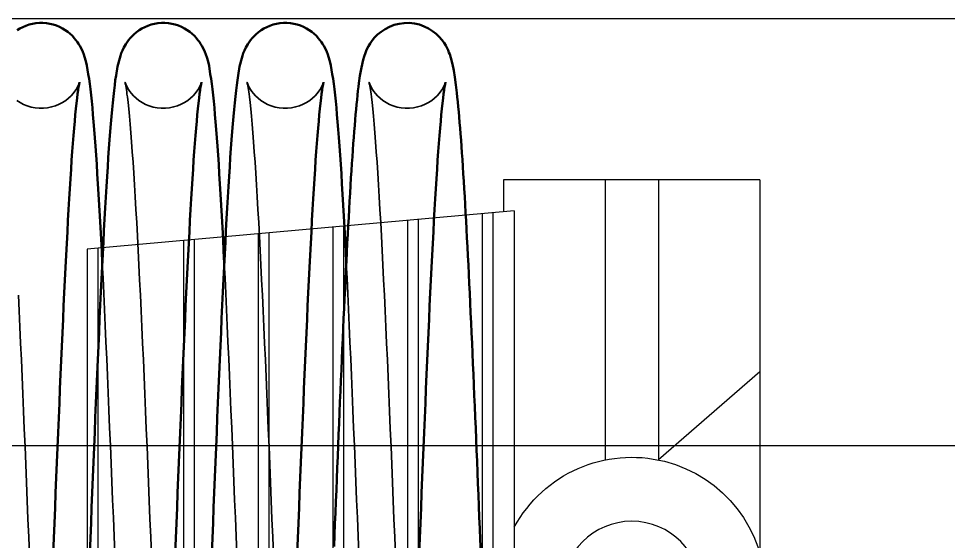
# Model space of a CAD drawing. Header units: millimetres. Extents: x 1448 to 104164, y -19509 to -89.
# Drawn here: x 24902.6 to 24989.7, y -3667 to -3618 of the extents above; entities that cross this region are included whole.
import ezdxf

# ---------------------------------------------------------------- set-up
doc = ezdxf.new("R2010")
doc.units = ezdxf.units.MM
doc.header["$LTSCALE"] = 60
doc.header["$MEASUREMENT"] = 0
doc.linetypes.add('CENTERX2', pattern=[101.6, 63.5, -12.7, 12.7, -12.7])
doc.layers.get('0').update_dxf_attribs({"linetype": 'CONTINUOUS'})
doc.layers.add('가려진 것(ISO)', color=7, linetype='CONTINUOUS', lineweight=35)
doc.layers.add('가시적인 것(ISO)', color=7, linetype='CONTINUOUS', lineweight=50)

# ---------------------------------------------------------------- blocks, each defined once
blk = doc.blocks.new('y')
at = {"color": 3}
for p, q in [((21501289.515, -50950085.349), (21501289.515, -50950120.349)), ((21501289.515, -50950085.349), (21501313.515, -50950085.349)), ((21501299.015, -50950085.349), (21501299.015, -50950111.602)), ((21501304.015, -50950085.349), (21501304.015, -50950111.602)), ((21501313.515, -50950085.349), (21501313.515, -50950088.349)), ((21501312.515, -50950088.26), (21501312.515, -50950159.439)), ((21501312.515, -50950088.26), (21501352.515, -50950091.849)), ((21501314.515, -50950088.439), (21501314.515, -50950159.26)), ((21501315.515, -50950088.529), (21501315.515, -50950159.17)), ((21501321.515, -50950089.067), (21501321.515, -50950158.631)), ((21501322.515, -50950089.157), (21501322.515, -50950158.542)), ((21501328.515, -50950089.696), (21501328.515, -50950158.003)), ((21501329.515, -50950089.785), (21501329.515, -50950157.913)), ((21501335.515, -50950090.324), (21501335.515, -50950157.375)), ((21501336.515, -50950090.413), (21501336.515, -50950157.285)), ((21501342.515, -50950090.952), (21501342.515, -50950156.747)), ((21501343.515, -50950091.042), (21501343.515, -50950156.657)), ((21501351.515, -50950091.76), (21501351.515, -50950155.939)), ((21501352.515, -50950091.849), (21501352.515, -50950155.849)), ((21501289.515, -50950103.349), (21501299.015, -50950111.602)), ((21501285.515, -50950120.849), (21501285.515, -50950126.849)), ((21501289.38, -50950120.849), (21501285.515, -50950120.849)), ((21501289.38, -50950126.849), (21501285.515, -50950126.849)), ((21501289.515, -50950127.349), (21501289.515, -50950162.349)), ((21501293.515, -50950133.454), (21501293.515, -50950141.349)), ((21501289.515, -50950144.349), (21501293.515, -50950141.349)), ((21501312.515, -50950159.439), (21501352.515, -50950155.849)), ((21501313.515, -50950159.349), (21501313.515, -50950162.349)), ((21501289.515, -50950162.349), (21501313.515, -50950162.349))]:
    blk.add_line(p, q, dxfattribs=at)
at = {"color": 1, "linetype": 'CENTERX2'}
blk.add_line((21501281.114, -50950123.849), (21501358.947, -50950123.849), dxfattribs=at)
at = {"color": 1}
for p, q in [((21501297.515, -50950144.349), (21501305.515, -50950144.349)), ((21501297.515, -50950144.349), (21501297.515, -50950160.849)), ((21501305.515, -50950144.349), (21501305.515, -50950160.849)), ((21501297.515, -50950145.349), (21501305.515, -50950145.349)), ((21501297.515, -50950145.849), (21501305.515, -50950145.849)), ((21501297.515, -50950146.849), (21501305.515, -50950146.849)), ((21501297.515, -50950147.349), (21501305.515, -50950147.349)), ((21501297.515, -50950148.349), (21501305.515, -50950148.349)), ((21501297.515, -50950148.849), (21501305.515, -50950148.849)), ((21501297.515, -50950149.849), (21501305.515, -50950149.849)), ((21501297.515, -50950150.349), (21501305.515, -50950150.349)), ((21501297.515, -50950151.349), (21501305.515, -50950151.349)), ((21501297.515, -50950151.849), (21501305.515, -50950151.849)), ((21501297.515, -50950152.849), (21501305.515, -50950152.849)), ((21501297.515, -50950153.349), (21501305.515, -50950153.349)), ((21501297.515, -50950154.349), (21501305.515, -50950154.349)), ((21501297.515, -50950154.849), (21501305.515, -50950154.849)), ((21501297.515, -50950155.849), (21501305.515, -50950155.849)), ((21501297.515, -50950156.349), (21501305.515, -50950156.349)), ((21501297.965, -50950157.349), (21501305.065, -50950157.349)), ((21501298.015, -50950161.349), (21501305.015, -50950161.349))]:
    blk.add_line(p, q, dxfattribs=at)
at = {"color": 3}
blk.add_circle((21501301.515, -50950123.849), 6.5, dxfattribs=at)
blk.add_arc((21501301.515, -50950123.849), 12.5, 28.35764, 331.64236, dxfattribs=at)
at = {"color": 1}
for centre, radius, start, end in [((21501297.965, -50950157.799), 0.45, 90, 180), ((21501305.065, -50950157.799), 0.45, 0, 90), ((21501298.015, -50950160.849), 0.5, 180, 270), ((21501305.015, -50950160.849), 0.5, 270, 0)]:
    blk.add_arc(centre, radius, start, end, dxfattribs=at)
blk = doc.blocks.new('토션스프링1234567')
at = {"layer": '가려진 것(ISO)', "flags": 128}
for points in [[(21462888.049, -50952960.709), (21462888.056, -50952960.734), (21462888.085, -50952960.816), (21462888.111, -50952960.885), (21462888.148, -50952960.974), (21462888.201, -50952961.086), (21462888.273, -50952961.222), (21462888.369, -50952961.383), (21462888.494, -50952961.568), (21462888.651, -50952961.771), (21462888.845, -50952961.987), (21462889.075, -50952962.205), (21462889.339, -50952962.415), (21462889.635, -50952962.609), (21462889.958, -50952962.782), (21462890.304, -50952962.926), (21462890.668, -50952963.038), (21462891.045, -50952963.114), (21462891.43, -50952963.154), (21462891.817, -50952963.155), (21462892.203, -50952963.117), (21462892.582, -50952963.042), (21462892.946, -50952962.933), (21462893.293, -50952962.79), (21462893.618, -50952962.618), (21462893.916, -50952962.424), (21462894.181, -50952962.215), (21462894.413, -50952961.997), (21462894.609, -50952961.781), (21462894.769, -50952961.577), (21462894.894, -50952961.391), (21462894.992, -50952961.228), (21462895.064, -50952961.09), (21462895.117, -50952960.978), (21462895.156, -50952960.888), (21462895.182, -50952960.819), (21462895.2, -50952960.769), (21462895.218, -50952960.715), (21462895.218, -50952960.714), (21462895.209, -50952960.754), (21462895.192, -50952960.829), (21462895.171, -50952960.936), (21462895.146, -50952961.07), (21462895.12, -50952961.228), (21462895.092, -50952961.408), (21462895.063, -50952961.61), (21462895.032, -50952961.832), (21462895.001, -50952962.074), (21462894.937, -50952962.615), (21462894.872, -50952963.225), (21462894.805, -50952963.901), (21462894.738, -50952964.643), (21462894.671, -50952965.447), (21462894.603, -50952966.312), (21462894.535, -50952967.234), (21462894.466, -50952968.211), (21462894.398, -50952969.239), (21462894.329, -50952970.323), (21462894.26, -50952971.459), (21462894.191, -50952972.645), (21462894.122, -50952973.878), (21462894.053, -50952975.155), (21462893.984, -50952976.474), (21462893.915, -50952977.832), (21462893.847, -50952979.225), (21462893.778, -50952980.658), (21462893.709, -50952982.129), (21462893.639, -50952983.633), (21462893.57, -50952985.169), (21462893.501, -50952986.732), (21462893.432, -50952988.319), (21462893.363, -50952989.926), (21462893.294, -50952991.551), (21462893.225, -50952993.196), (21462893.156, -50952994.86), (21462893.087, -50952996.54), (21462893.017, -50952998.233), (21462892.948, -50952999.935), (21462892.879, -50953001.642), (21462892.81, -50953003.351), (21462892.741, -50953005.058)], [(21462899.478, -50952960.709), (21462899.485, -50952960.734), (21462899.514, -50952960.816), (21462899.539, -50952960.885), (21462899.577, -50952960.974), (21462899.63, -50952961.086), (21462899.702, -50952961.222), (21462899.797, -50952961.383), (21462899.922, -50952961.568), (21462900.08, -50952961.771), (21462900.274, -50952961.987), (21462900.504, -50952962.205), (21462900.768, -50952962.415), (21462901.063, -50952962.609), (21462901.387, -50952962.782), (21462901.732, -50952962.926), (21462902.096, -50952963.038), (21462902.474, -50952963.114), (21462902.859, -50952963.154), (21462903.246, -50952963.155), (21462903.632, -50952963.117), (21462904.01, -50952963.042), (21462904.375, -50952962.933), (21462904.722, -50952962.79), (21462905.047, -50952962.618), (21462905.345, -50952962.424), (21462905.61, -50952962.215), (21462905.841, -50952961.997), (21462906.038, -50952961.781), (21462906.197, -50952961.577), (21462906.323, -50952961.391), (21462906.42, -50952961.228), (21462906.493, -50952961.09), (21462906.546, -50952960.978), (21462906.584, -50952960.888), (21462906.611, -50952960.819), (21462906.629, -50952960.769), (21462906.646, -50952960.715), (21462906.647, -50952960.714), (21462906.637, -50952960.754), (21462906.621, -50952960.829), (21462906.6, -50952960.936), (21462906.575, -50952961.07), (21462906.548, -50952961.228), (21462906.521, -50952961.408), (21462906.491, -50952961.61), (21462906.461, -50952961.832), (21462906.43, -50952962.074), (21462906.366, -50952962.615), (21462906.3, -50952963.225), (21462906.234, -50952963.901), (21462906.167, -50952964.643), (21462906.099, -50952965.447), (21462906.031, -50952966.312), (21462905.963, -50952967.234), (21462905.895, -50952968.211), (21462905.826, -50952969.239), (21462905.758, -50952970.323), (21462905.689, -50952971.459), (21462905.62, -50952972.645), (21462905.551, -50952973.878), (21462905.482, -50952975.155), (21462905.413, -50952976.474), (21462905.344, -50952977.832), (21462905.275, -50952979.225), (21462905.206, -50952980.658), (21462905.137, -50952982.129), (21462905.068, -50952983.633), (21462904.999, -50952985.169), (21462904.93, -50952986.732), (21462904.86, -50952988.319), (21462904.791, -50952989.926), (21462904.722, -50952991.551), (21462904.653, -50952993.196), (21462904.584, -50952994.86), (21462904.515, -50952996.54), (21462904.446, -50952998.233), (21462904.377, -50952999.935), (21462904.307, -50953001.642), (21462904.238, -50953003.351), (21462904.169, -50953005.058)], [(21462910.906, -50952960.709), (21462910.913, -50952960.734), (21462910.942, -50952960.816), (21462910.968, -50952960.885), (21462911.006, -50952960.974), (21462911.058, -50952961.086), (21462911.13, -50952961.222), (21462911.226, -50952961.383), (21462911.351, -50952961.568), (21462911.508, -50952961.771), (21462911.702, -50952961.987), (21462911.933, -50952962.205), (21462912.196, -50952962.415), (21462912.492, -50952962.609), (21462912.815, -50952962.782), (21462913.161, -50952962.926), (21462913.525, -50952963.038), (21462913.903, -50952963.114), (21462914.288, -50952963.154), (21462914.675, -50952963.155), (21462915.06, -50952963.117), (21462915.439, -50952963.042), (21462915.803, -50952962.933), (21462916.15, -50952962.79), (21462916.476, -50952962.618), (21462916.773, -50952962.424), (21462917.038, -50952962.215), (21462917.27, -50952961.997), (21462917.466, -50952961.781), (21462917.626, -50952961.577), (21462917.752, -50952961.391), (21462917.849, -50952961.228), (21462917.921, -50952961.09), (21462917.975, -50952960.978), (21462918.013, -50952960.888), (21462918.039, -50952960.819), (21462918.058, -50952960.769), (21462918.075, -50952960.715), (21462918.075, -50952960.714), (21462918.066, -50952960.754), (21462918.05, -50952960.829), (21462918.028, -50952960.936), (21462918.003, -50952961.07), (21462917.977, -50952961.228), (21462917.949, -50952961.408), (21462917.92, -50952961.61), (21462917.89, -50952961.832), (21462917.858, -50952962.074), (21462917.794, -50952962.615), (21462917.729, -50952963.225), (21462917.663, -50952963.901), (21462917.596, -50952964.643), (21462917.528, -50952965.447), (21462917.46, -50952966.312), (21462917.392, -50952967.234), (21462917.323, -50952968.211), (21462917.255, -50952969.239), (21462917.186, -50952970.323), (21462917.118, -50952971.459), (21462917.049, -50952972.645), (21462916.98, -50952973.878), (21462916.911, -50952975.155), (21462916.842, -50952976.474), (21462916.773, -50952977.832), (21462916.704, -50952979.225), (21462916.635, -50952980.658), (21462916.566, -50952982.129), (21462916.497, -50952983.633), (21462916.427, -50952985.169), (21462916.358, -50952986.732), (21462916.289, -50952988.319), (21462916.22, -50952989.926), (21462916.151, -50952991.551), (21462916.082, -50952993.196), (21462916.013, -50952994.86), (21462915.944, -50952996.54), (21462915.874, -50952998.233), (21462915.805, -50952999.935), (21462915.736, -50953001.642), (21462915.667, -50953003.351), (21462915.598, -50953005.058)], [(21462922.335, -50952960.709), (21462922.342, -50952960.734), (21462922.371, -50952960.816), (21462922.397, -50952960.885), (21462922.434, -50952960.974), (21462922.487, -50952961.086), (21462922.559, -50952961.222), (21462922.655, -50952961.383), (21462922.779, -50952961.568), (21462922.937, -50952961.771), (21462923.131, -50952961.987), (21462923.361, -50952962.205), (21462923.625, -50952962.415), (21462923.921, -50952962.609), (21462924.244, -50952962.782), (21462924.589, -50952962.926), (21462924.953, -50952963.038), (21462925.331, -50952963.114), (21462925.716, -50952963.154), (21462926.103, -50952963.155), (21462926.489, -50952963.117), (21462926.867, -50952963.042), (21462927.232, -50952962.933), (21462927.579, -50952962.79), (21462927.904, -50952962.618), (21462928.202, -50952962.424)], [(21462928.063, -50952980.658), (21462927.994, -50952982.129), (21462927.925, -50952983.633), (21462927.856, -50952985.169), (21462927.787, -50952986.732), (21462927.717, -50952988.319), (21462927.648, -50952989.926), (21462927.579, -50952991.551), (21462927.511, -50952993.196), (21462927.441, -50952994.86), (21462927.372, -50952996.54), (21462927.303, -50952998.233), (21462927.234, -50952999.935), (21462927.165, -50953001.642), (21462927.095, -50953003.351), (21462927.026, -50953005.058)], [(21462896.173, -50953004.968), (21462896.242, -50953003.26), (21462896.311, -50953001.557), (21462896.38, -50952999.854), (21462896.449, -50952998.155), (21462896.518, -50952996.461), (21462896.588, -50952994.777), (21462896.657, -50952993.107), (21462896.726, -50952991.454), (21462896.795, -50952989.821), (21462896.864, -50952988.213), (21462896.933, -50952986.627), (21462897.002, -50952985.063), (21462897.071, -50952983.523), (21462897.141, -50952982.011), (21462897.21, -50952980.531), (21462897.279, -50952979.084), (21462897.348, -50952977.675)], [(21462907.602, -50953004.964), (21462907.671, -50953003.259), (21462907.739, -50953001.555), (21462907.809, -50952999.851), (21462907.878, -50952998.15), (21462907.947, -50952996.456), (21462908.016, -50952994.772), (21462908.085, -50952993.103), (21462908.155, -50952991.451), (21462908.224, -50952989.82), (21462908.293, -50952988.213), (21462908.362, -50952986.626), (21462908.431, -50952985.061), (21462908.5, -50952983.521), (21462908.569, -50952982.009), (21462908.639, -50952980.528), (21462908.708, -50952979.083), (21462908.777, -50952977.675)], [(21462919.03, -50953004.967), (21462919.099, -50953003.26), (21462919.168, -50953001.557), (21462919.237, -50952999.853), (21462919.306, -50952998.153), (21462919.375, -50952996.459), (21462919.445, -50952994.775), (21462919.514, -50952993.105), (21462919.583, -50952991.453), (21462919.652, -50952989.821), (21462919.721, -50952988.213), (21462919.79, -50952986.627), (21462919.859, -50952985.062), (21462919.928, -50952983.522), (21462919.998, -50952982.01), (21462920.067, -50952980.53), (21462920.136, -50952979.083), (21462920.206, -50952977.675)]]:
    blk.add_lwpolyline(points, dxfattribs=at)
at = {"layer": '가시적인 것(ISO)', "flags": 128}
for points in [[(21462884.757, -50953004.662), (21462884.799, -50953003.604), (21462884.842, -50953002.547), (21462884.885, -50953001.493), (21462884.927, -50953000.44), (21462884.97, -50952999.389), (21462885.013, -50952998.338), (21462885.056, -50952997.289), (21462885.099, -50952996.243), (21462885.141, -50952995.201), (21462885.184, -50952994.163), (21462885.227, -50952993.131), (21462885.27, -50952992.105), (21462885.313, -50952991.085), (21462885.356, -50952990.074), (21462885.398, -50952989.072), (21462885.441, -50952988.079), (21462885.484, -50952987.096), (21462885.526, -50952986.123), (21462885.569, -50952985.158), (21462885.612, -50952984.202), (21462885.655, -50952983.256), (21462885.698, -50952982.32), (21462885.741, -50952981.396), (21462885.784, -50952980.485), (21462885.826, -50952979.586), (21462885.869, -50952978.7), (21462885.912, -50952977.829), (21462885.955, -50952976.973), (21462885.998, -50952976.132), (21462886.041, -50952975.308), (21462886.083, -50952974.501), (21462886.126, -50952973.709), (21462886.169, -50952972.933), (21462886.212, -50952972.172), (21462886.255, -50952971.429), (21462886.298, -50952970.702), (21462886.341, -50952969.992), (21462886.384, -50952969.301), (21462886.427, -50952968.628), (21462886.47, -50952967.974), (21462886.514, -50952967.34), (21462886.557, -50952966.725), (21462886.6, -50952966.131), (21462886.643, -50952965.559), (21462886.687, -50952965.007), (21462886.729, -50952964.477), (21462886.772, -50952963.967), (21462886.815, -50952963.478), (21462886.858, -50952963.009), (21462886.902, -50952962.559), (21462886.946, -50952962.128), (21462886.991, -50952961.716), (21462887.084, -50952960.946), (21462887.182, -50952960.244), (21462887.287, -50952959.608), (21462887.403, -50952959.023), (21462887.558, -50952958.428), (21462887.662, -50952958.101), (21462887.728, -50952957.92), (21462887.809, -50952957.725), (21462887.911, -50952957.513), (21462888.037, -50952957.282), (21462888.194, -50952957.029), (21462888.391, -50952956.756), (21462888.633, -50952956.473), (21462888.921, -50952956.192), (21462889.257, -50952955.924), (21462889.637, -50952955.683), (21462890.053, -50952955.479), (21462890.499, -50952955.321), (21462890.966, -50952955.215), (21462891.445, -50952955.164), (21462891.928, -50952955.17), (21462892.406, -50952955.233), (21462892.868, -50952955.351), (21462893.309, -50952955.52), (21462893.718, -50952955.733), (21462894.088, -50952955.98), (21462894.414, -50952956.253), (21462894.693, -50952956.536), (21462894.924, -50952956.816), (21462895.111, -50952957.085), (21462895.26, -50952957.334), (21462895.378, -50952957.562), (21462895.474, -50952957.769), (21462895.551, -50952957.96), (21462895.672, -50952958.302), (21462895.763, -50952958.611), (21462895.837, -50952958.904), (21462895.962, -50952959.495), (21462896.069, -50952960.117), (21462896.163, -50952960.79), (21462896.209, -50952961.151), (21462896.253, -50952961.532), (21462896.298, -50952961.935), (21462896.343, -50952962.358), (21462896.388, -50952962.802), (21462896.432, -50952963.266), (21462896.476, -50952963.751), (21462896.52, -50952964.256), (21462896.563, -50952964.781), (21462896.607, -50952965.325), (21462896.65, -50952965.889), (21462896.693, -50952966.473), (21462896.736, -50952967.076), (21462896.779, -50952967.699), (21462896.822, -50952968.343), (21462896.866, -50952969.007), (21462896.909, -50952969.691), (21462896.952, -50952970.394), (21462896.995, -50952971.115), (21462897.038, -50952971.853), (21462897.081, -50952972.609), (21462897.124, -50952973.382), (21462897.167, -50952974.171), (21462897.21, -50952974.975), (21462897.253, -50952975.795), (21462897.296, -50952976.629), (21462897.339, -50952977.476), (21462897.381, -50952978.337), (21462897.424, -50952979.213), (21462897.467, -50952980.103), (21462897.51, -50952981.008), (21462897.552, -50952981.927), (21462897.595, -50952982.858), (21462897.638, -50952983.801), (21462897.681, -50952984.755), (21462897.724, -50952985.72), (21462897.767, -50952986.694), (21462897.81, -50952987.677), (21462897.852, -50952988.669), (21462897.895, -50952989.667), (21462897.938, -50952990.672), (21462897.981, -50952991.683), (21462898.023, -50952992.702), (21462898.066, -50952993.729), (21462898.109, -50952994.762), (21462898.152, -50952995.802), (21462898.194, -50952996.847), (21462898.237, -50952997.896), (21462898.28, -50952998.949), (21462898.323, -50953000.004), (21462898.366, -50953001.061), (21462898.409, -50953002.119), (21462898.452, -50953003.177), (21462898.494, -50953004.234)], [(21462897.348, -50952977.675), (21462897.406, -50952976.528), (21462897.464, -50952975.41), (21462897.522, -50952974.321), (21462897.579, -50952973.258), (21462897.637, -50952972.225), (21462897.696, -50952971.222), (21462897.754, -50952970.251), (21462897.812, -50952969.313), (21462897.87, -50952968.408), (21462897.928, -50952967.539), (21462897.987, -50952966.707), (21462898.045, -50952965.912), (21462898.103, -50952965.156), (21462898.161, -50952964.437), (21462898.219, -50952963.754), (21462898.278, -50952963.108), (21462898.338, -50952962.497), (21462898.398, -50952961.921), (21462898.46, -50952961.379), (21462898.524, -50952960.87), (21462898.589, -50952960.395), (21462898.657, -50952959.952), (21462898.806, -50952959.142), (21462898.898, -50952958.749), (21462899.011, -50952958.34), (21462899.086, -50952958.117), (21462899.18, -50952957.873), (21462899.3, -50952957.601), (21462899.46, -50952957.293), (21462899.561, -50952957.125), (21462899.678, -50952956.948), (21462899.814, -50952956.763), (21462899.971, -50952956.573), (21462900.148, -50952956.382), (21462900.349, -50952956.193), (21462900.572, -50952956.009), (21462900.814, -50952955.836), (21462901.075, -50952955.677), (21462901.353, -50952955.536), (21462901.645, -50952955.414), (21462901.95, -50952955.315), (21462902.264, -50952955.238), (21462902.584, -50952955.187), (21462902.91, -50952955.162), (21462903.236, -50952955.163), (21462903.562, -50952955.19), (21462903.881, -50952955.242), (21462904.195, -50952955.32), (21462904.499, -50952955.422), (21462904.791, -50952955.545), (21462905.068, -50952955.687), (21462905.327, -50952955.847), (21462905.568, -50952956.021), (21462905.79, -50952956.205), (21462905.989, -50952956.394), (21462906.165, -50952956.585), (21462906.321, -50952956.775), (21462906.456, -50952956.96), (21462906.572, -50952957.137), (21462906.757, -50952957.462), (21462906.894, -50952957.75), (21462906.998, -50952958.005), (21462907.08, -50952958.237), (21462907.147, -50952958.452), (21462907.344, -50952959.252), (21462907.489, -50952960.072), (21462907.553, -50952960.515), (21462907.616, -50952960.992), (21462907.679, -50952961.504), (21462907.74, -50952962.053), (21462907.8, -50952962.637), (21462907.86, -50952963.257), (21462907.919, -50952963.914), (21462907.978, -50952964.607), (21462908.036, -50952965.337), (21462908.095, -50952966.105), (21462908.153, -50952966.912), (21462908.212, -50952967.756), (21462908.27, -50952968.637), (21462908.328, -50952969.552), (21462908.387, -50952970.5), (21462908.445, -50952971.481), (21462908.503, -50952972.493), (21462908.561, -50952973.534), (21462908.619, -50952974.604), (21462908.677, -50952975.702), (21462908.734, -50952976.826), (21462908.792, -50952977.98), (21462908.85, -50952979.162), (21462908.908, -50952980.371), (21462908.966, -50952981.603), (21462909.024, -50952982.858), (21462909.082, -50952984.133), (21462909.14, -50952985.428), (21462909.197, -50952986.739), (21462909.255, -50952988.065), (21462909.313, -50952989.405), (21462909.37, -50952990.762), (21462909.428, -50952992.134), (21462909.486, -50952993.521), (21462909.544, -50952994.919), (21462909.602, -50952996.326), (21462909.66, -50952997.741), (21462909.717, -50952999.161), (21462909.775, -50953000.584), (21462909.833, -50953002.009), (21462909.891, -50953003.433), (21462909.948, -50953004.858)], [(21462908.777, -50952977.675), (21462908.835, -50952976.529), (21462908.892, -50952975.412), (21462908.95, -50952974.321), (21462909.008, -50952973.258), (21462909.066, -50952972.224), (21462909.124, -50952971.221), (21462909.182, -50952970.249), (21462909.241, -50952969.311), (21462909.299, -50952968.407), (21462909.357, -50952967.539), (21462909.415, -50952966.707), (21462909.473, -50952965.914), (21462909.531, -50952965.158), (21462909.59, -50952964.438), (21462909.648, -50952963.754), (21462909.707, -50952963.106), (21462909.767, -50952962.493), (21462909.828, -50952961.916), (21462909.89, -50952961.374), (21462909.953, -50952960.866), (21462910.019, -50952960.393), (21462910.084, -50952959.954), (21462910.207, -50952959.172), (21462910.294, -50952958.78), (21462910.422, -50952958.356), (21462910.507, -50952958.123), (21462910.608, -50952957.873), (21462910.729, -50952957.6), (21462910.889, -50952957.291), (21462910.99, -50952957.123), (21462911.108, -50952956.946), (21462911.244, -50952956.761), (21462911.401, -50952956.571), (21462911.579, -50952956.38), (21462911.78, -50952956.191), (21462912.002, -50952956.008), (21462912.245, -50952955.835), (21462912.506, -50952955.676), (21462912.784, -50952955.535), (21462913.077, -50952955.413), (21462913.382, -50952955.314), (21462913.696, -50952955.238), (21462914.016, -50952955.187), (21462914.341, -50952955.162), (21462914.668, -50952955.163), (21462914.993, -50952955.19), (21462915.313, -50952955.243), (21462915.626, -50952955.321), (21462915.93, -50952955.423), (21462916.222, -50952955.546), (21462916.499, -50952955.688), (21462916.758, -50952955.848), (21462916.999, -50952956.022), (21462917.22, -50952956.206), (21462917.419, -50952956.396), (21462917.596, -50952956.587), (21462917.751, -50952956.777), (21462917.886, -50952956.962), (21462918.002, -50952957.139), (21462918.186, -50952957.464), (21462918.323, -50952957.751), (21462918.426, -50952958.007), (21462918.509, -50952958.238), (21462918.576, -50952958.453), (21462918.772, -50952959.252), (21462918.919, -50952960.075), (21462918.983, -50952960.517), (21462919.045, -50952960.993), (21462919.107, -50952961.505), (21462919.169, -50952962.054), (21462919.229, -50952962.638), (21462919.289, -50952963.259), (21462919.348, -50952963.916), (21462919.407, -50952964.61), (21462919.465, -50952965.34), (21462919.524, -50952966.107), (21462919.582, -50952966.913), (21462919.64, -50952967.756), (21462919.699, -50952968.636), (21462919.757, -50952969.551), (21462919.815, -50952970.5), (21462919.873, -50952971.481), (21462919.932, -50952972.493), (21462919.99, -50952973.535), (21462920.048, -50952974.606), (21462920.105, -50952975.704), (21462920.163, -50952976.828), (21462920.221, -50952977.981), (21462920.279, -50952979.163), (21462920.337, -50952980.371), (21462920.394, -50952981.603), (21462920.452, -50952982.858), (21462920.51, -50952984.134), (21462920.568, -50952985.428), (21462920.626, -50952986.74), (21462920.684, -50952988.067), (21462920.741, -50952989.408), (21462920.799, -50952990.764), (21462920.857, -50952992.135), (21462920.915, -50952993.521), (21462920.972, -50952994.919), (21462921.03, -50952996.326), (21462921.088, -50952997.741), (21462921.146, -50952999.162), (21462921.204, -50953000.586), (21462921.262, -50953002.011), (21462921.319, -50953003.436), (21462921.377, -50953004.86)], [(21462920.206, -50952977.675), (21462920.263, -50952976.528), (21462920.321, -50952975.411), (21462920.379, -50952974.321), (21462920.437, -50952973.258), (21462920.495, -50952972.225), (21462920.553, -50952971.222), (21462920.611, -50952970.25), (21462920.669, -50952969.312), (21462920.727, -50952968.407), (21462920.786, -50952967.539), (21462920.844, -50952966.707), (21462920.902, -50952965.913), (21462920.96, -50952965.157), (21462921.018, -50952964.437), (21462921.077, -50952963.754), (21462921.135, -50952963.107), (21462921.195, -50952962.495), (21462921.256, -50952961.918), (21462921.318, -50952961.376), (21462921.382, -50952960.868), (21462921.447, -50952960.393), (21462921.514, -50952959.952), (21462921.664, -50952959.142), (21462921.755, -50952958.749), (21462921.869, -50952958.34), (21462921.944, -50952958.116), (21462922.037, -50952957.873), (21462922.156, -50952957.599), (21462922.317, -50952957.291), (21462922.419, -50952957.123), (21462922.536, -50952956.947), (21462922.672, -50952956.762), (21462922.829, -50952956.572), (21462923.007, -50952956.38), (21462923.208, -50952956.191), (21462923.43, -50952956.008), (21462923.673, -50952955.835), (21462923.935, -50952955.676), (21462924.212, -50952955.535), (21462924.505, -50952955.414), (21462924.81, -50952955.314), (21462925.124, -50952955.238), (21462925.444, -50952955.187), (21462925.769, -50952955.162), (21462926.096, -50952955.163), (21462926.421, -50952955.19), (21462926.741, -50952955.243), (21462927.054, -50952955.321), (21462927.358, -50952955.422), (21462927.65, -50952955.546), (21462927.927, -50952955.688), (21462928.186, -50952955.848)], [(21462890.521, -50953004.883), (21462890.463, -50953003.459), (21462890.405, -50953002.034), (21462890.348, -50953000.608), (21462890.29, -50952999.185), (21462890.232, -50952997.765), (21462890.174, -50952996.351), (21462890.116, -50952994.946), (21462890.058, -50952993.551), (21462890, -50952992.169), (21462889.943, -50952990.801), (21462889.885, -50952989.45), (21462889.828, -50952988.112), (21462889.77, -50952986.789), (21462889.712, -50952985.481), (21462889.654, -50952984.192), (21462889.596, -50952982.922), (21462889.538, -50952981.674), (21462889.481, -50952980.45), (21462889.423, -50952979.252), (21462889.365, -50952978.081), (21462889.308, -50952976.939), (21462889.25, -50952975.825), (21462889.193, -50952974.738), (21462889.135, -50952973.68), (21462889.077, -50952972.653), (21462889.02, -50952971.657), (21462888.962, -50952970.696), (21462888.904, -50952969.769), (21462888.847, -50952968.88), (21462888.79, -50952968.03), (21462888.733, -50952967.219), (21462888.676, -50952966.446), (21462888.618, -50952965.712), (21462888.561, -50952965.017), (21462888.504, -50952964.365), (21462888.448, -50952963.757), (21462888.392, -50952963.195), (21462888.338, -50952962.682), (21462888.285, -50952962.218), (21462888.233, -50952961.808), (21462888.183, -50952961.451), (21462888.136, -50952961.153), (21462888.095, -50952960.921), (21462888.077, -50952960.833), (21462888.063, -50952960.766), (21462888.053, -50952960.724), (21462888.049, -50952960.709)], [(21462901.949, -50953004.883), (21462901.892, -50953003.459), (21462901.834, -50953002.034), (21462901.776, -50953000.608), (21462901.718, -50952999.185), (21462901.66, -50952997.765), (21462901.603, -50952996.351), (21462901.545, -50952994.946), (21462901.487, -50952993.551), (21462901.429, -50952992.169), (21462901.371, -50952990.801), (21462901.314, -50952989.45), (21462901.256, -50952988.112), (21462901.198, -50952986.789), (21462901.141, -50952985.481), (21462901.083, -50952984.192), (21462901.025, -50952982.922), (21462900.967, -50952981.674), (21462900.909, -50952980.45), (21462900.852, -50952979.252), (21462900.794, -50952978.081), (21462900.736, -50952976.939), (21462900.679, -50952975.825), (21462900.621, -50952974.738), (21462900.563, -50952973.68), (21462900.506, -50952972.653), (21462900.448, -50952971.657), (21462900.39, -50952970.696), (21462900.333, -50952969.769), (21462900.276, -50952968.88), (21462900.218, -50952968.03), (21462900.161, -50952967.219), (21462900.104, -50952966.446), (21462900.047, -50952965.712), (21462899.99, -50952965.017), (21462899.933, -50952964.365), (21462899.876, -50952963.757), (21462899.821, -50952963.195), (21462899.766, -50952962.682), (21462899.713, -50952962.218), (21462899.662, -50952961.808), (21462899.612, -50952961.451), (21462899.565, -50952961.153), (21462899.523, -50952960.921), (21462899.506, -50952960.833), (21462899.491, -50952960.766), (21462899.481, -50952960.724), (21462899.478, -50952960.709)], [(21462913.378, -50953004.883), (21462913.32, -50953003.459), (21462913.262, -50953002.034), (21462913.205, -50953000.608), (21462913.147, -50952999.185), (21462913.089, -50952997.765), (21462913.031, -50952996.351), (21462912.973, -50952994.946), (21462912.915, -50952993.551), (21462912.858, -50952992.169), (21462912.8, -50952990.801), (21462912.742, -50952989.45), (21462912.685, -50952988.112), (21462912.627, -50952986.789), (21462912.569, -50952985.481), (21462912.511, -50952984.192), (21462912.453, -50952982.922), (21462912.396, -50952981.674), (21462912.338, -50952980.45), (21462912.28, -50952979.252), (21462912.222, -50952978.081), (21462912.165, -50952976.939), (21462912.107, -50952975.825), (21462912.05, -50952974.738), (21462911.992, -50952973.68), (21462911.934, -50952972.653), (21462911.877, -50952971.657), (21462911.819, -50952970.696), (21462911.762, -50952969.769), (21462911.704, -50952968.88), (21462911.647, -50952968.03), (21462911.59, -50952967.219), (21462911.533, -50952966.446), (21462911.476, -50952965.712), (21462911.418, -50952965.017), (21462911.361, -50952964.365), (21462911.305, -50952963.757), (21462911.249, -50952963.195), (21462911.195, -50952962.682), (21462911.142, -50952962.218), (21462911.09, -50952961.808), (21462911.04, -50952961.451), (21462910.993, -50952961.153), (21462910.952, -50952960.921), (21462910.934, -50952960.833), (21462910.92, -50952960.766), (21462910.91, -50952960.724), (21462910.906, -50952960.709)], [(21462924.806, -50953004.883), (21462924.749, -50953003.459), (21462924.691, -50953002.034), (21462924.633, -50953000.608), (21462924.575, -50952999.185), (21462924.518, -50952997.765), (21462924.46, -50952996.351), (21462924.402, -50952994.946), (21462924.344, -50952993.551), (21462924.286, -50952992.169), (21462924.228, -50952990.801), (21462924.171, -50952989.45), (21462924.113, -50952988.112), (21462924.056, -50952986.789), (21462923.998, -50952985.481), (21462923.94, -50952984.192), (21462923.882, -50952982.922), (21462923.824, -50952981.674), (21462923.766, -50952980.45), (21462923.709, -50952979.252), (21462923.651, -50952978.081), (21462923.594, -50952976.939), (21462923.536, -50952975.825), (21462923.478, -50952974.738), (21462923.421, -50952973.68), (21462923.363, -50952972.653), (21462923.305, -50952971.657), (21462923.248, -50952970.696), (21462923.19, -50952969.769), (21462923.133, -50952968.88), (21462923.076, -50952968.03), (21462923.019, -50952967.219), (21462922.961, -50952966.446), (21462922.904, -50952965.712), (21462922.847, -50952965.017), (21462922.79, -50952964.365), (21462922.734, -50952963.757), (21462922.678, -50952963.195), (21462922.624, -50952962.682), (21462922.57, -50952962.218), (21462922.519, -50952961.808), (21462922.469, -50952961.451), (21462922.422, -50952961.153), (21462922.38, -50952960.921), (21462922.363, -50952960.833), (21462922.348, -50952960.766), (21462922.339, -50952960.724), (21462922.335, -50952960.709)]]:
    blk.add_lwpolyline(points, dxfattribs=at)
blk.add_blockref('y', (-38430.908, -2884.516))

msp = doc.modelspace()

# ---------------------------------------------------------------- linework, layer by layer
at = {"color": 3}
for p, q in [((23357.474, -3618.047), (25657.474, -3618.047)), ((23157.474, -3658.047), (25929.348, -3658.047))]:
    msp.add_line(p, q, dxfattribs=at)

# ---------------------------------------------------------------- block references
at = {"xscale": -1}
msp.add_blockref('토션스프링1234567', (21487830.641, 50949336.705), dxfattribs=at)

doc.saveas('drawing.dxf')
